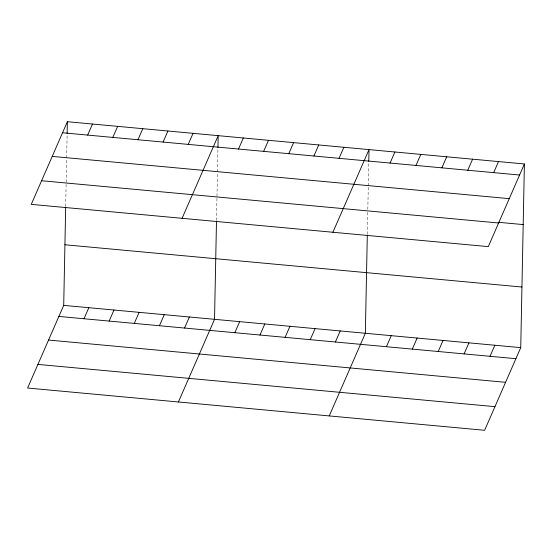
<?xml version="1.0" encoding="UTF-8"?>
<svg xmlns="http://www.w3.org/2000/svg" width="552" height="552" viewBox="0 0 552 552"><rect width="100%" height="100%" fill="white"/><g stroke="black" fill="none" stroke-linecap="round" stroke-linejoin="round"><path stroke-width="0.41" stroke-dasharray="2.76 2.07" d="M65.681 206.469L66.13 183.988M66.164 182.319L66.633 158.748M66.654 157.906L67.123 134.336M216.501 220.414L216.95 197.933M216.984 196.27L217.453 172.7M217.467 171.858L217.943 148.288M367.322 234.358L367.77 211.878M367.818 209.374L368.274 186.645M368.287 185.803L368.757 162.233"/><path stroke-width="0.83" d="M524.4 163.972L488.292 246.627L31.264 204.364L67.372 121.709L524.4 163.972L520.736 347.636L484.628 430.291L27.6 388.028L63.708 305.373L65.667 207.297M67.137 133.494L67.372 121.709M216.487 221.248L214.528 319.325L178.42 401.973M217.957 147.446L218.192 135.661L182.084 218.309M367.301 235.193L365.348 333.27L329.24 415.918M368.777 161.391L369.012 149.606L332.904 232.254M87.678 135.088L92.508 124.034M112.815 137.413L117.645 126.36M137.952 139.739L142.782 128.685M84.014 318.752L88.844 307.699M163.088 142.057L167.918 131.01M109.151 321.078L113.981 310.024M188.225 144.382L193.055 133.336M134.288 323.403L139.118 312.349M159.424 325.728L164.255 314.674M238.498 149.033L243.328 137.979M184.561 328.047L189.391 317M263.635 151.358L268.465 140.305M288.772 153.684L293.602 142.63M234.835 332.697L239.665 321.643M313.909 156.009L318.739 144.955M259.971 335.023L264.801 323.969M339.045 158.327L343.875 147.28M285.108 337.348L289.938 326.294M310.245 339.673L315.075 328.619M390.078 163.047L394.908 152M335.381 341.998L340.211 330.945M415.98 165.441L420.81 154.394M441.876 167.843L446.706 156.789M386.414 346.711L391.244 335.664M467.779 170.237L472.602 159.183M412.316 349.112L417.146 338.059M493.674 172.631L498.504 161.577M438.212 351.507L443.042 340.453M464.115 353.901L468.938 342.847M490.01 356.295L494.84 345.241M62.542 132.763L519.57 175.025M52.219 156.388L509.248 198.651M498.125 222.263L523.192 224.581M41.586 180.732L498.615 222.994M64.915 244.764L521.944 287.026M63.708 305.373L520.736 347.636M58.878 316.427L515.906 358.69M48.555 340.053L505.584 382.315M37.922 364.403L494.951 406.658"/></g></svg>
